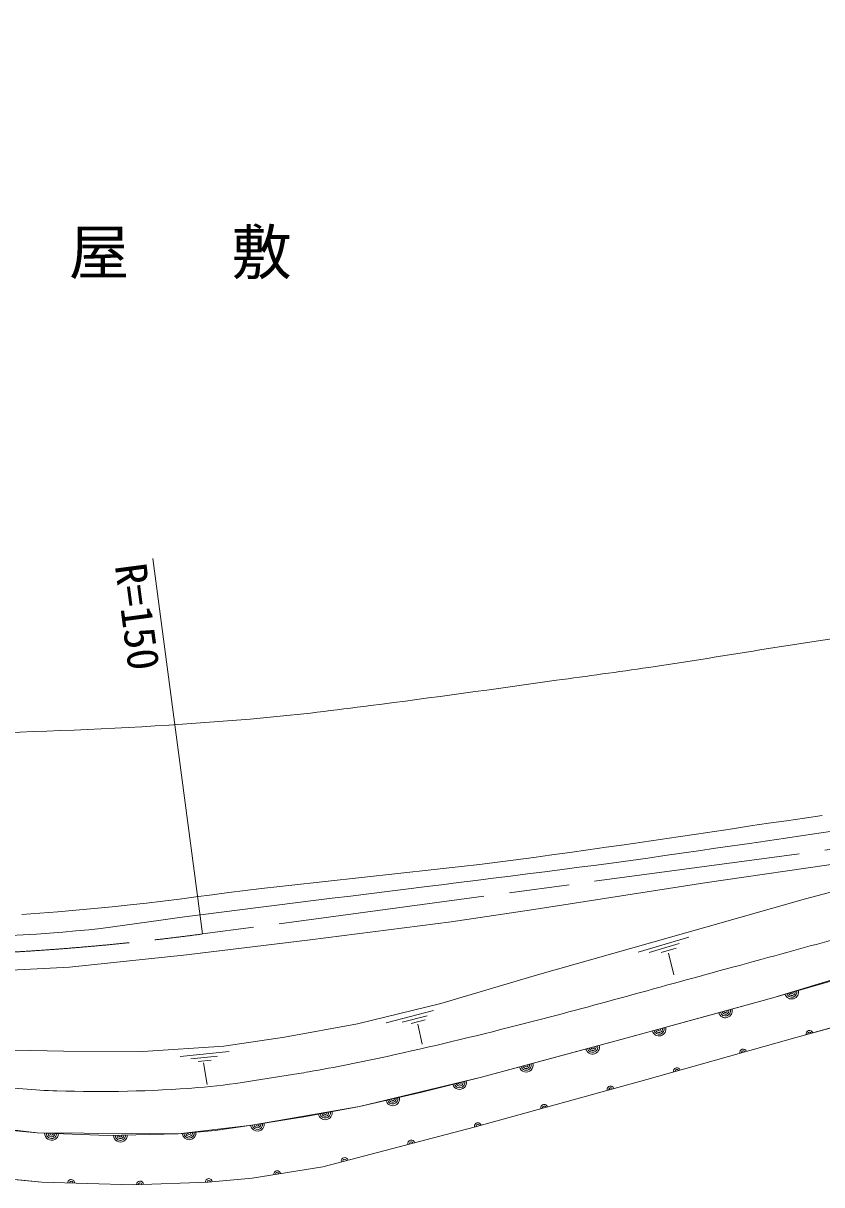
# Model space of a CAD drawing. Units: millimetres, scale not verified. Extents: x -463853 to 680000, y 20000 to 876118.
# Drawn here: x 459836 to 506234, y 247674 to 315162 of the extents above; entities that cross this region are included whole.
import ezdxf
from ezdxf.enums import TextEntityAlignment as Align

# ---------------------------------------------------------------- set-up
doc = ezdxf.new("R2010")
doc.units = ezdxf.units.MM
doc.header["$LTSCALE"] = 1000
doc.linetypes.add('CHAIN', pattern=[18.5, 12, -1.5, 3.5, -1.5])
for name, color, linetype, lineweight in [('M-BGD', 7, 'Continuous', 13), ('M-BMK', 2, 'CHAIN', 13), ('M-BMK-SRVR', 3, 'Continuous', 13)]:
    doc.layers.add(name, color=color, linetype=linetype, lineweight=lineweight)
doc.layers.add('M-BMK-HTXT', color=7, linetype='Continuous')
doc.styles.add('ＭＳ ゴシック', font='')
doc.styles.get('ＭＳ ゴシック').set_extended_font_data('MS Gothic')

msp = doc.modelspace()

# ---------------------------------------------------------------- linework, layer by layer
at = {"layer": 'M-BGD'}
for p, q in [((502093, 268520), (503142, 268675)), ((503142, 268675), (504191, 268828)), ((504191, 268828), (505240, 268981)), ((505240, 268981), (506264, 269130)), ((497898, 267897), (498947, 268052)), ((498947, 268052), (499995, 268208)), ((499995, 268208), (501044, 268364)), ((501044, 268364), (502093, 268520)), ((505161, 267963), (504117, 267811)), ((506204, 268116), (505161, 267963)), ((507248, 268268), (506204, 268116)), ((492652, 267133), (493701, 267283)), ((493701, 267283), (494751, 267434)), ((494751, 267434), (495800, 267587)), ((495800, 267587), (496849, 267742)), ((496849, 267742), (497898, 267897)), ((501045, 267367), (500060, 267224)), ((502030, 267509), (501045, 267367)), ((503074, 267660), (502030, 267509)), ((504117, 267811), (503074, 267660)), ((488450, 266559), (489501, 266698)), ((489501, 266698), (490552, 266840)), ((490552, 266840), (491602, 266986)), ((491602, 266986), (492652, 267133)), ((496121, 266656), (495135, 266518)), ((497106, 266796), (496121, 266656)), ((498091, 266938), (497106, 266796)), ((499075, 267081), (498091, 266938)), ((500060, 267224), (499075, 267081)), ((509130, 266621), (499441, 265211)), ((482127, 265809), (483182, 265925)), ((483182, 265925), (484237, 266043)), ((484237, 266043), (485291, 266165)), ((485291, 266165), (486345, 266291)), ((486345, 266291), (487399, 266423)), ((487399, 266423), (488450, 266559)), ((491146, 265989), (490144, 265861)), ((492147, 266118), (491146, 265989)), ((493149, 266250), (492147, 266118)), ((494149, 266383), (493149, 266250)), ((495135, 266518), (494149, 266383)), ((475794, 265129), (476849, 265245)), ((476849, 265245), (477905, 265359)), ((477905, 265359), (478960, 265471)), ((478960, 265471), (480016, 265583)), ((480016, 265583), (481071, 265696)), ((481071, 265696), (482127, 265809)), ((485134, 265235), (484133, 265110)), ((486137, 265360), (485134, 265235)), ((487139, 265485), (486137, 265360)), ((488141, 265609), (487139, 265485)), ((489143, 265735), (488141, 265609)), ((490144, 265861), (489143, 265735)), ((510502, 265690), (505294, 264280)), ((470820, 264522), (471775, 264648)), ((471775, 264648), (472729, 264771)), ((472729, 264771), (473685, 264887)), ((473685, 264887), (474739, 265010)), ((474739, 265010), (475794, 265129)), ((479919, 264584), (478848, 264452)), ((480989, 264717), (479919, 264584)), ((482060, 264850), (480989, 264717)), ((483131, 264985), (482060, 264850)), ((484133, 265110), (483131, 264985)), ((499441, 265211), (489753, 263710)), ((464996, 263826), (466043, 263932)), ((466043, 263932), (467000, 264037)), ((467000, 264037), (467956, 264150)), ((467956, 264150), (468911, 264271)), ((468911, 264271), (469866, 264395)), ((469866, 264395), (470820, 264522)), ((474564, 263923), (473494, 263789)), ((475635, 264056), (474564, 263923)), ((476706, 264188), (475635, 264056)), ((477777, 264320), (476706, 264188)), ((478848, 264452), (477777, 264320)), ((505294, 264280), (499495, 262642)), ((459752, 263378), (460802, 263454)), ((460802, 263454), (461852, 263538)), ((461852, 263538), (462900, 263628)), ((462900, 263628), (463949, 263725)), ((463949, 263725), (464996, 263826)), ((469212, 263245), (468517, 263151)), ((470282, 263383), (469212, 263245)), ((471353, 263520), (470282, 263383)), ((472423, 263655), (471353, 263520)), ((473494, 263789), (472423, 263655)), ((489753, 263710), (484704, 262959)), ((464349, 262571), (463652, 262494)), ((465045, 262657), (464349, 262571)), ((465740, 262751), (465045, 262657)), ((466434, 262850), (465740, 262751)), ((467128, 262951), (466434, 262850)), ((467823, 263052), (467128, 262951)), ((468517, 263151), (467823, 263052)), ((484704, 262959), (476517, 261913)), ((499495, 262642), (489715, 259868)), ((459838, 262194), (459074, 262152)), ((460602, 262242), (459838, 262194)), ((461365, 262295), (460602, 262242)), ((462128, 262355), (461365, 262295)), ((462890, 262421), (462128, 262355)), ((463652, 262494), (462890, 262421)), ((476517, 261913), (469330, 261026)), ((495567, 261196), (498508, 262061)), ((496213, 261178), (497954, 261689)), ((496909, 261174), (497765, 261425)), ((469330, 261026), (462530, 260321)), ((497325, 261121), (497644, 259877)), ((511335, 260825), (503386, 258539)), ((462530, 260321), (456685, 260003)), ((489715, 259868), (484098, 258207)), ((503386, 258539), (507349, 259727)), ((503386, 258539), (494926, 256219)), ((499159, 257370), (503386, 258539)), ((484098, 258207), (479254, 257025)), ((504804, 256242), (511616, 258141)), ((480920, 257088), (483680, 257800)), ((481852, 257121), (483312, 257499)), ((482385, 257053), (483190, 257260)), ((494926, 256219), (499159, 257370)), ((479254, 257025), (475024, 256252)), ((482770, 257012), (483013, 255844)), ((475024, 256252), (471499, 255729)), ((494926, 256219), (486466, 253934)), ((490701, 255060), (494926, 256219)), ((496071, 253786), (504804, 256242)), ((462174, 255433), (457876, 255524)), ((466791, 255410), (462174, 255433)), ((471499, 255729), (466791, 255410)), ((468950, 255130), (471800, 255413)), ((469577, 254991), (471129, 255145)), ((470001, 254832), (470748, 254906)), ((470318, 254759), (470527, 253499)), ((486466, 253934), (490701, 255060)), ((486466, 253934), (479370, 252228)), ((482927, 253040), (486466, 253934)), ((486042, 251023), (496071, 253786)), ((479370, 252228), (482927, 253040)), ((479370, 252228), (473127, 251136)), ((476257, 251636), (479370, 252228)), ((460642, 250693), (453546, 251546)), ((473127, 251136), (468829, 250624)), ((470983, 250832), (473127, 251136)), ((473127, 251136), (476257, 251636)), ((457083, 251027), (460642, 250693)), ((468829, 250624), (460642, 250693)), ((460642, 250693), (464735, 250537)), ((464735, 250537), (468829, 250624)), ((468829, 250624), (470983, 250832)), ((477241, 248720), (486042, 251023)), ((453338, 248544), (460911, 247828)), ((473147, 248055), (477241, 248720)), ((460911, 247828), (466233, 247674)), ((466233, 247674), (470583, 247828)), ((470583, 247828), (473147, 248055))]:
    msp.add_line(p, q, dxfattribs=at)
msp.add_lwpolyline([(551143, 257898), (548205, 258399), (543762, 258991), (540180, 259483), (533676, 259756), (526489, 259802), (519940, 259438), (511616, 258141), (504804, 256242), (496071, 253786), (486042, 251023), (477241, 248720), (473147, 248055), (470583, 247828), (466233, 247674), (460911, 247828), (453338, 248544), (446328, 249721), (435070, 252024), (421203, 254582), (414244, 256015), (395106, 259853), (379053, 262864), (364155, 265961)], dxfattribs=at)
for centre, radius, start, end in [((504485, 258868), 400, 196.68829, 16.68829), ((504485, 258868), 300, 196.68829, 16.68829), ((504485, 258868), 200, 196.68829, 16.68829), ((504485, 258868), 100, 196.68829, 16.68829), ((500636, 257779), 400, 195.44886, 15.44886), ((500636, 257779), 300, 195.44886, 15.44886), ((500636, 257779), 200, 195.44886, 15.44886), ((500636, 257779), 100, 195.44886, 15.44886), ((496778, 256723), 400, 195.21771, 15.21771), ((496778, 256723), 300, 195.21771, 15.21771), ((496778, 256723), 200, 195.21771, 15.21771), ((496778, 256723), 100, 195.21771, 15.21771), ((505521, 256442), 200, 15.57836, 195.57836), ((505521, 256442), 100, 15.57836, 195.57836), ((492919, 255668), 400, 195.34526, 15.34526), ((492919, 255668), 300, 195.34526, 15.34526), ((492919, 255668), 200, 195.34526, 15.34526), ((492919, 255668), 100, 195.34526, 15.34526), ((501670, 255361), 200, 15.70864, 195.70864), ((501670, 255361), 100, 15.70864, 195.70864), ((489058, 254623), 400, 194.8911, 14.8911), ((489058, 254623), 300, 194.8911, 14.8911), ((489058, 254623), 200, 194.8911, 14.8911), ((489058, 254623), 100, 194.8911, 14.8911), ((497819, 254278), 200, 15.70864, 195.70864), ((497819, 254278), 100, 15.70864, 195.70864), ((485189, 253611), 400, 194.16634, 14.16634), ((485189, 253611), 300, 194.16634, 14.16634), ((485189, 253611), 200, 194.16634, 14.16634), ((485189, 253611), 100, 194.16634, 14.16634), ((493965, 253206), 200, 15.40342, 195.40342), ((493965, 253206), 100, 15.40342, 195.40342), ((481301, 252669), 400, 192.86667, 12.86667), ((481301, 252669), 300, 192.86667, 12.86667), ((481301, 252669), 200, 192.86667, 12.86667), ((481301, 252669), 100, 192.86667, 12.86667), ((477387, 251851), 400, 190.75944, 10.75944), ((477387, 251851), 300, 190.75944, 10.75944), ((477387, 251851), 200, 190.75944, 10.75944), ((477387, 251851), 100, 190.75944, 10.75944), ((490109, 252144), 200, 15.40342, 195.40342), ((490109, 252144), 100, 15.40342, 195.40342), ((473442, 251187), 400, 189.07791, 9.07791), ((473442, 251187), 300, 189.07791, 9.07791), ((473442, 251187), 200, 189.07791, 9.07791), ((473442, 251187), 100, 189.07791, 9.07791), ((486253, 251081), 200, 15.40342, 195.40342), ((486253, 251081), 100, 15.40342, 195.40342), ((461481, 250661), 400, 177.81894, 357.81894), ((461481, 250661), 300, 177.81894, 357.81894), ((461481, 250661), 200, 177.81894, 357.81894), ((461481, 250661), 100, 177.81894, 357.81894), ((465479, 250553), 400, 181.22655, 1.22655), ((465479, 250553), 300, 181.22655, 1.22655), ((465479, 250553), 200, 181.22655, 1.22655), ((465479, 250553), 100, 181.22655, 1.22655), ((469475, 250687), 400, 185.48981, 5.48981), ((469475, 250687), 300, 185.48981, 5.48981), ((469475, 250687), 200, 185.48981, 5.48981), ((469475, 250687), 100, 185.48981, 5.48981), ((482384, 250066), 200, 14.66155, 194.66155), ((482384, 250066), 100, 14.66155, 194.66155), ((478514, 249054), 200, 14.66155, 194.66155), ((478514, 249054), 100, 14.66155, 194.66155), ((474592, 248290), 200, 9.22989, 189.22989), ((474592, 248290), 100, 9.22989, 189.22989), ((462625, 247778), 200, 358.3477, 178.3477), ((462625, 247778), 100, 358.3477, 178.3477), ((466623, 247688), 200, 2.02136, 182.02136), ((466623, 247688), 100, 2.02136, 182.02136), ((470621, 247831), 200, 5.0684, 185.0684), ((470621, 247831), 100, 5.0684, 185.0684)]:
    msp.add_arc(centre, radius, start, end, dxfattribs=at)
for points, knots in [([(553424, 282567), (550978, 282639), (548534, 282752), (546087, 282782), (543802, 282810), (541515, 282827), (539231, 282748), (536031, 282638), (532833, 282422), (529645, 282134), (526030, 281808), (522434, 281299), (518830, 280872), (515327, 280457), (511818, 280089), (508323, 279610), (504265, 279053), (500231, 278330), (496179, 277733), (494395, 277471), (492609, 277229), (490823, 276983), (487219, 276486), (483618, 275969), (480009, 275516), (477942, 275257), (475876, 274983), (473800, 274800), (469613, 274431), (465413, 274185), (461212, 274032), (457027, 273880), (452835, 273750), (448650, 273884), (443863, 274038), (439098, 274606), (434322, 274976), (430281, 275289), (426240, 275607), (422200, 275931), (419607, 276139), (416988, 276136), (414422, 276568), (412261, 276932), (410154, 277575), (408054, 278205), (406135, 278781), (404250, 279471), (402369, 280161), (399962, 281045), (397588, 282013), (395205, 282959), (392964, 283848), (390633, 284548), (388496, 285665), (386118, 286908), (383994, 288586), (381764, 290077), (380444, 290959), (379209, 291976), (377830, 292761), (376456, 293542), (374959, 294085), (373531, 294762), (369926, 296472), (366331, 298206), (362751, 299970), (361191, 300739), (359448, 301227), (358089, 302312), (356747, 303385), (355814, 304895), (354814, 306292), (354202, 307148), (353686, 308069), (353154, 308976), (352632, 309866), (352103, 310754), (351653, 311682), (351105, 312814), (350683, 314002), (350197, 315162)], [0, 0, 0, 0, 1, 1, 1, 2, 2, 2, 3, 3, 3, 4, 4, 4, 5, 5, 5, 6, 6, 6, 7, 7, 7, 8, 8, 8, 9, 9, 9, 10, 10, 10, 11, 11, 11, 12, 12, 12, 13, 13, 13, 14, 14, 14, 15, 15, 15, 16, 16, 16, 17, 17, 17, 18, 18, 18, 19, 19, 19, 20, 20, 20, 21, 21, 21, 22, 22, 22, 23, 23, 23, 24, 24, 24, 25, 25, 25, 26, 26, 26, 27, 27, 27, 27]), ([(551679, 263699), (550169, 263938), (548663, 264209), (547148, 264416), (545534, 264637), (543912, 264808), (542291, 264977), (540739, 265138), (539186, 265312), (537629, 265409), (536577, 265475), (535522, 265497), (534468, 265511), (532296, 265541), (530123, 265547), (527952, 265477), (526403, 265428), (524856, 265331), (523312, 265204), (521797, 265080), (520279, 264955), (518775, 264727), (516872, 264438), (514986, 264041), (513112, 263601), (511128, 263135), (509177, 262534), (507211, 261998), (505016, 261399), (502822, 260795), (500627, 260198), (496586, 259100), (492558, 257954), (488499, 256923), (486001, 256289), (483496, 255680), (480977, 255132), (479468, 254804), (477952, 254500), (476430, 254235)], [0, 0, 0, 0, 1, 1, 1, 2, 2, 2, 3, 3, 3, 4, 4, 4, 5, 5, 5, 6, 6, 6, 7, 7, 7, 8, 8, 8, 9, 9, 9, 10, 10, 10, 11, 11, 11, 12, 12, 12, 13, 13, 13, 13]), ([(476430, 254235), (476235, 254200), (476039, 254165), (475843, 254134), (473891, 253832), (471944, 253475), (469975, 253316), (467256, 253096), (464521, 253052), (461794, 253128), (460477, 253165), (459164, 253297), (457855, 253438)], [0, 0, 0, 0, 1, 1, 1, 2, 2, 2, 3, 3, 3, 4, 4, 4, 4])]:
    msp.add_open_spline(points, degree=3, knots=knots, dxfattribs=at)
at = {"layer": 'M-BMK'}
msp.add_line((523265, 269375), (470258, 262245), dxfattribs=at)
msp.add_arc((450679, 409117), 148171, 271.29401, 277.59318, dxfattribs=at)
at = {"layer": 'M-BMK-SRVR'}
msp.add_line((467369, 284069), (470258, 262245), dxfattribs=at)

# ---------------------------------------------------------------- texts
at = {"layer": 'M-BMK-HTXT', "insert": (467215, 301716), "char_height": 2566, "attachment_point": 5, "style": 'ＭＳ ゴシック'}
msp.add_mtext('\\T2.7;古屋敷', dxfattribs=at)
at = {"layer": 'M-BMK-SRVR', "style": 'ＭＳ ゴシック'}
msp.add_text('R=150', height=1833, rotation=277.54, dxfattribs=at).set_placement((464614, 283578), align=Align.BOTTOM_LEFT)

doc.saveas('drawing.dxf')
